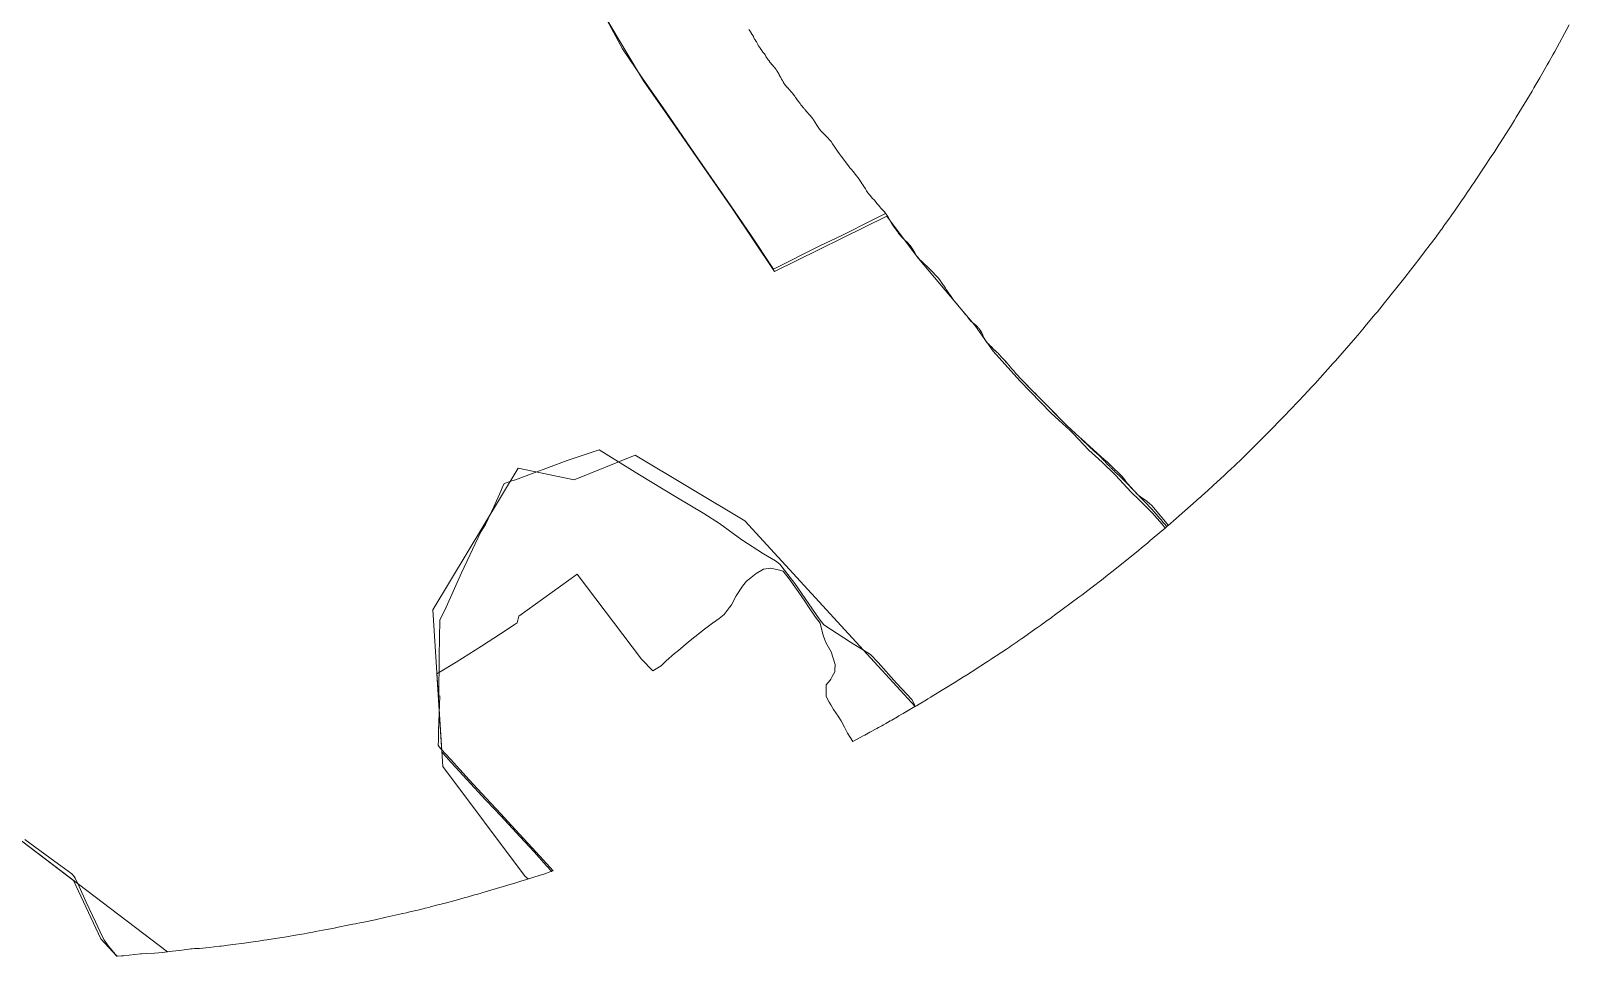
# Model space of a CAD drawing. Header units: metres. Extents: x 3 to 1027712, y 40 to 4430649.
# Drawn here: x 1022692 to 1027122, y 4419991 to 4422655 of the extents above; entities that cross this region are included whole.
import ezdxf

# ---------------------------------------------------------------- set-up
doc = ezdxf.new("R2010")
doc.units = ezdxf.units.M
doc.header["$MEASUREMENT"] = 0
for name, color, linetype, lineweight, true_color in [('Humedales_Ramsar_5_km', 7, 'Continuous', 9, 0xd0fac0), ('RN_LIC_5_km', 7, 'Continuous', 9, 0xe5f2bf), ('RN_ZEPA_5_km', 7, 'Continuous', 9, 0xc2d3f2)]:
    doc.layers.add(name, color=color, linetype=linetype, lineweight=lineweight, true_color=true_color)

msp = doc.modelspace()

# ---------------------------------------------------------------- linework, layer by layer
at = {"layer": 'Humedales_Ramsar_5_km'}
msp.add_lwpolyline([(1024350.3, 4422687.5), (1024456.6, 4422510.9), (1024525.8, 4422411.9), (1024712.4, 4422142.3), (1024833.9, 4421962.1), (1025156.9, 4422121.2), (1025167.4, 4422107.1), (1025170.7, 4422101.3), (1025178, 4422090.3), (1025181.5, 4422085.3), (1025181.9, 4422084.9), (1025186.1, 4422079), (1025187.3, 4422077.1), (1025189.8, 4422073.4), (1025191.5, 4422071), (1025194.9, 4422066.8), (1025198.3, 4422062.8), (1025201.6, 4422059.2), (1025203.5, 4422057.3), (1025205.7, 4422055.4), (1025207.2, 4422054), (1025247.8, 4421999.7), (1025371, 4421854), (1025377.1, 4421846.6), (1025382, 4421840.8), (1025385.7, 4421836.1), (1025386.9, 4421834.4), (1025389.9, 4421830.3), (1025391.4, 4421828.5), (1025399, 4421819.7), (1025400.1, 4421818.7), (1025403, 4421816.2), (1025412.7, 4421804.6), (1025439.5, 4421766.1), (1025441, 4421763.6), (1025442.9, 4421760.7), (1025444.2, 4421759.2), (1025444.9, 4421758.4), (1025462.8, 4421732.6), (1025540, 4421647.2), (1025630.6, 4421554.6), (1025652.4, 4421534.2), (1025683.4, 4421505.1), (1025693.6, 4421495.5), (1025738.4, 4421448.1), (1025777, 4421413), (1025815.1, 4421375.4), (1025860.4, 4421327.1), (1025883.1, 4421304.4), (1025920.5, 4421267.4), (1025949.6, 4421234.8), (1025958.4, 4421223.5), (1025957.3, 4421222.6), (1025949, 4421215.5), (1025915.6, 4421187.3), (1025907.2, 4421180.2), (1025890.3, 4421166.3), (1025881.8, 4421159.4), (1025813.7, 4421104.4), (1025805.2, 4421097.6), (1025788, 4421084), (1025779.4, 4421077.3), (1025744.7, 4421050.6), (1025736, 4421043.9), (1025718.6, 4421030.7), (1025709.8, 4421024.2), (1025639.4, 4420972.3), (1025635, 4420969), (1025626.2, 4420962.6), (1025621.7, 4420959.4), (1025604, 4420946.6), (1025599.6, 4420943.4), (1025590.7, 4420937.1), (1025586.2, 4420933.9), (1025550.5, 4420908.8), (1025546, 4420905.6), (1025537.1, 4420899.4), (1025532.6, 4420896.3), (1025514.7, 4420884), (1025510.2, 4420880.9), (1025501.3, 4420874.8), (1025496.8, 4420871.8), (1025492.4, 4420868.8), (1025483.6, 4420863), (1025479.2, 4420860.1), (1025461.6, 4420848.5), (1025457.2, 4420845.6), (1025448.4, 4420839.9), (1025443.9, 4420837), (1025408.6, 4420814.4), (1025404.2, 4420811.5), (1025395.4, 4420805.9), (1025390.9, 4420803.1), (1025373.2, 4420792), (1025368.7, 4420789.2), (1025359.8, 4420783.6), (1025355.3, 4420780.9), (1025287.5, 4420739.3), (1025283.3, 4420736.7), (1025275.1, 4420731.7), (1025270.9, 4420729.2), (1025254.4, 4420719.3), (1025250.2, 4420716.8), (1025241.9, 4420711.9), (1025238.9, 4420710.1), (1025236.6, 4420715.7), (1025229, 4420730.2), (1025184.4, 4420777.1), (1025131.5, 4420836.6), (1025110.2, 4420859.6), (1025052.3, 4420895.2), (1024975.6, 4420944.6), (1024962, 4420962), (1024892.3, 4421064), (1024849.1, 4421119.8), (1024836.1, 4421129.2), (1024801.9, 4421149.3), (1024739.2, 4421189.8), (1024675, 4421236.3), (1024629.9, 4421265.5), (1024548.9, 4421313.8), (1024445.1, 4421377.2), (1024328.8, 4421448.6), (1024236.4, 4421418.1), (1024087.9, 4421362.3), (1024076.7, 4421359.2), (1024054.7, 4421351.7), (1024049.6, 4421339.7), (1024045, 4421329.6), (1024024.9, 4421285), (1024001.3, 4421233.7), (1023987.7, 4421213), (1023932.5, 4421094.5), (1023887.6, 4420995.5), (1023869.8, 4420958.3), (1023868.2, 4420854.4), (1023868.1, 4420850.8), (1023866.7, 4420741.7), (1023870.2, 4420739.2), (1023865.6, 4420640.4), (1023865.7, 4420611.9), (1023865, 4420598.2), (1023867.5, 4420593.9), (1023873.5, 4420586.8), (1023900, 4420558.2), (1023953.9, 4420498.6), (1024015.3, 4420432.9), (1024032.5, 4420414), (1024044, 4420402), (1024087.7, 4420354.6), (1024100.1, 4420341.3), (1024147, 4420290.8), (1024187.4, 4420246.6), (1024196.3, 4420236.6), (1024189.5, 4420234.3), (1024168.8, 4420227.4), (1024158.4, 4420224), (1024116.7, 4420210.8), (1024106.2, 4420207.5), (1024085.3, 4420201.1), (1024074.8, 4420197.9), (1023990.9, 4420173.2), (1023985.6, 4420171.7), (1023975.1, 4420168.7), (1023969.9, 4420167.2), (1023948.8, 4420161.2), (1023943.6, 4420159.7), (1023933, 4420156.8), (1023927.8, 4420155.4), (1023885.5, 4420143.9), (1023880.3, 4420142.5), (1023869.7, 4420139.7), (1023864.4, 4420138.3), (1023843.3, 4420132.8), (1023838, 4420131.5), (1023827.4, 4420128.8), (1023822.2, 4420127.5), (1023816.8, 4420126.2), (1023806.1, 4420123.6), (1023800.8, 4420122.3), (1023779.5, 4420117.3), (1023774.1, 4420116), (1023763.5, 4420113.6), (1023758.1, 4420112.4), (1023715.4, 4420102.8), (1023707.4, 4420101), (1023691.3, 4420097.5), (1023683.3, 4420095.8), (1023651.2, 4420089.2), (1023643.1, 4420087.5), (1023627, 4420084.3), (1023619, 4420082.7), (1023600.2, 4420079.2), (1023581.5, 4420075.3), (1023577.4, 4420074.5), (1023569.4, 4420072.8), (1023565.4, 4420072), (1023549.3, 4420068.8), (1023545.3, 4420068), (1023537.3, 4420066.5), (1023533.2, 4420065.7), (1023511.8, 4420061.6), (1023503.7, 4420060.1), (1023487.5, 4420057.1), (1023479.4, 4420055.7), (1023447.1, 4420050.1), (1023439, 4420048.7), (1023422.8, 4420046), (1023414.7, 4420044.7), (1023371.5, 4420037.9), (1023363.4, 4420036.7), (1023347.1, 4420034.3), (1023339, 4420033.1), (1023306.5, 4420028.6), (1023298.4, 4420027.5), (1023282.1, 4420025.3), (1023274, 4420024.3), (1023252.3, 4420021.6), (1023248.2, 4420021.1), (1023240, 4420020.1), (1023235.9, 4420019.7), (1023219.6, 4420017.8), (1023205.6, 4420016.3), (1023177.6, 4420013.4), (1023163.4, 4420013.4), (1023156.2, 4420012.1), (1023152.5, 4420011.9), (1023146.6, 4420010.9), (1023120, 4420007.6), (1023109.1, 4420006.2), (1023090.1, 4420004), (1023071.1, 4420001.9), (1023048.1, 4419999.8), (1023025.1, 4419998.6), (1023010.9, 4419997.6), (1023007.6, 4419997.7), (1022958.4, 4419992), (1022952.9, 4419991.6), (1022942, 4419990.9), (1022940.6, 4419990.9), (1022936.2, 4419995.8), (1022915.7, 4420019.4), (1022910.9, 4420026.2), (1022903.8, 4420035.9), (1022898.7, 4420046.2), (1022877.8, 4420089.9), (1022851.6, 4420146.8), (1022830.8, 4420191.7), (1022819.4, 4420215.4), (1022816.7, 4420220.4), (1022810, 4420228.1), (1022799.3, 4420236.1), (1022778.6, 4420250.8), (1022760.7, 4420263.6), (1022674.7, 4420326.6)], dxfattribs=at)
for points in [[(1025167.4, 4422107.1), (1025207.2, 4422054), (1025205.7, 4422055.4), (1025203.5, 4422057.3), (1025201.6, 4422059.2), (1025198.3, 4422062.8), (1025194.9, 4422066.8), (1025191.5, 4422071), (1025189.8, 4422073.4), (1025187.3, 4422077.1), (1025186.1, 4422079), (1025181.9, 4422084.9), (1025181.5, 4422085.3), (1025178, 4422090.3), (1025170.7, 4422101.3)], [(1025371, 4421854), (1025403, 4421816.2), (1025400.1, 4421818.7), (1025399, 4421819.7), (1025391.4, 4421828.5), (1025389.9, 4421830.3), (1025386.9, 4421834.4), (1025385.7, 4421836.1), (1025382, 4421840.8), (1025377.1, 4421846.6)], [(1025439.5, 4421766.1), (1025444.9, 4421758.4), (1025444.2, 4421759.2), (1025442.9, 4421760.7), (1025441, 4421763.6)]]:
    msp.add_lwpolyline(points, close=True, dxfattribs=at)
at = {"layer": 'RN_LIC_5_km'}
for points in [[(1024345.1, 4422697.2), (1024396.2, 4422603.3), (1024451.9, 4422519.6), (1024521.2, 4422420.6), (1024603.1, 4422302), (1024707.8, 4422151), (1024766.6, 4422065.6), (1024827.1, 4421974.8), (1024830.3, 4421969.1), (1024965.8, 4422037.5), (1025027.3, 4422066.3), (1025114.5, 4422109.8), (1025143.1, 4422124.1), (1025153.1, 4422129.3), (1025154.1, 4422128.1), (1025159.1, 4422122.1), (1025170.7, 4422101.3), (1025178, 4422090.3), (1025181.5, 4422085.3), (1025181.9, 4422084.9), (1025186.1, 4422079), (1025187.3, 4422077.1), (1025189.8, 4422073.4), (1025191.5, 4422071), (1025194.9, 4422066.8), (1025198.3, 4422062.8), (1025201.6, 4422059.2), (1025203.5, 4422057.3), (1025205.7, 4422055.4), (1025209.7, 4422051.6), (1025215.4, 4422046.5), (1025219.3, 4422042.9), (1025220.6, 4422041.4), (1025223.5, 4422037.9), (1025227, 4422033.4), (1025228.4, 4422031.4), (1025230, 4422028.8), (1025232, 4422025.3), (1025234.8, 4422020.6), (1025237.8, 4422015.8), (1025242.8, 4422007.6), (1025244.6, 4422005), (1025246, 4422003.2), (1025251.2, 4421997), (1025252.9, 4421995.3), (1025254.9, 4421993.5), (1025260.6, 4421988.2), (1025265.8, 4421983.5), (1025272, 4421977.7), (1025274, 4421975.6), (1025276.8, 4421972.9), (1025291.2, 4421958.8), (1025291.9, 4421957.9), (1025294.6, 4421954.5), (1025296, 4421953.1), (1025302.7, 4421946.1), (1025304.3, 4421944.2), (1025311.4, 4421935.6), (1025312.5, 4421933.9), (1025316.4, 4421927.9), (1025318.1, 4421924.9), (1025319.8, 4421922.5), (1025325.5, 4421914.2), (1025327.9, 4421910.9), (1025332.1, 4421905), (1025334.6, 4421901.2), (1025342.1, 4421890.3), (1025348.3, 4421881.4), (1025350.1, 4421879.2), (1025358.3, 4421869.1), (1025361.3, 4421865.7), (1025365.3, 4421860.9), (1025377.1, 4421846.6), (1025382, 4421840.8), (1025385.7, 4421836.1), (1025386.9, 4421834.4), (1025389.9, 4421830.3), (1025391.4, 4421828.5), (1025399, 4421819.7), (1025400.1, 4421818.7), (1025412.9, 4421807.4), (1025418.7, 4421802.1), (1025420.3, 4421800.4), (1025422.6, 4421797.7), (1025424.2, 4421795.6), (1025425.8, 4421793.3), (1025428.7, 4421788.8), (1025430.7, 4421785.2), (1025431.5, 4421783.5), (1025433.7, 4421778.7), (1025434.5, 4421776.3), (1025436.2, 4421772.3), (1025437.2, 4421770.2), (1025438.8, 4421767.4), (1025441, 4421763.6), (1025442.9, 4421760.7), (1025444.2, 4421759.2), (1025446.1, 4421757), (1025450.3, 4421752.6), (1025452.5, 4421750.5), (1025454.8, 4421748.5), (1025458.5, 4421745.1), (1025459.5, 4421744), (1025464.1, 4421739.1), (1025465.3, 4421738), (1025470.7, 4421733.1), (1025472.1, 4421731.6), (1025474.5, 4421729.2), (1025477.3, 4421726.7), (1025479.8, 4421724.2), (1025481.2, 4421722.5), (1025486.5, 4421716.7), (1025491.8, 4421710.6), (1025497.2, 4421704.6), (1025503, 4421697.9), (1025512.6, 4421686.6), (1025516.1, 4421682.6), (1025519.6, 4421679), (1025522.3, 4421676), (1025525.4, 4421672.3), (1025528.7, 4421668.5), (1025530.5, 4421666.7), (1025532.8, 4421664.2), (1025535.1, 4421661.5), (1025538.4, 4421657.8), (1025540, 4421656.1), (1025541.6, 4421654.3), (1025542.4, 4421653.2), (1025577.8, 4421617.3), (1025591.2, 4421604.6), (1025675, 4421519), (1025690.1, 4421505.1), (1025712.5, 4421484.4), (1025715.2, 4421482.1), (1025715.8, 4421481.5), (1025741, 4421456.6), (1025742.2, 4421455.5), (1025743.3, 4421454.4), (1025744.5, 4421453.3), (1025745.7, 4421452.2), (1025746.9, 4421451.2), (1025748.1, 4421450.1), (1025749.3, 4421449), (1025751.1, 4421447.4), (1025753, 4421445.9), (1025756.1, 4421443.3), (1025759.7, 4421440.1), (1025761, 4421439.1), (1025762.8, 4421437.5), (1025764, 4421436.4), (1025765.2, 4421435.3), (1025766.4, 4421434.3), (1025767.5, 4421433.2), (1025768.5, 4421432.2), (1025770, 4421430.7), (1025771.6, 4421429.2), (1025773.1, 4421427.6), (1025774.7, 4421426.1), (1025776.2, 4421424.5), (1025778.4, 4421422.1), (1025779.9, 4421420.6), (1025782.2, 4421418.2), (1025784.4, 4421415.8), (1025788.8, 4421411), (1025792.6, 4421407), (1025794.8, 4421404.6), (1025797.1, 4421402.3), (1025798.6, 4421400.7), (1025800.1, 4421399.1), (1025801.6, 4421397.6), (1025803.2, 4421396), (1025804, 4421395.2), (1025805.5, 4421393.7), (1025807.8, 4421391.5), (1025810.1, 4421389.3), (1025812.4, 4421387.1), (1025814.8, 4421384.9), (1025817.9, 4421382), (1025828, 4421372.5), (1025829.5, 4421371), (1025831.8, 4421368.8), (1025833.3, 4421367.3), (1025835.6, 4421365.1), (1025837.1, 4421363.6), (1025838.6, 4421362.1), (1025840.1, 4421360.6), (1025842, 4421358.6), (1025845.8, 4421354.7), (1025849.7, 4421350.7), (1025854.4, 4421345.8), (1025860.1, 4421339.8), (1025875.4, 4421324), (1025878.2, 4421321), (1025882.1, 4421317.1), (1025884.6, 4421314.5), (1025895.3, 4421303.6), (1025902.1, 4421296.8), (1025902.5, 4421296.3), (1025904.9, 4421293.9), (1025906.6, 4421292.1), (1025908.3, 4421290.3), (1025910.6, 4421287.9), (1025912.3, 4421286.1), (1025914.6, 4421283.7), (1025916.3, 4421281.9), (1025918, 4421280), (1025920.2, 4421277.6), (1025921.9, 4421275.7), (1025924.1, 4421273.2), (1025925.8, 4421271.4), (1025928, 4421268.9), (1025928.6, 4421268.1), (1025931, 4421265.4), (1025932.7, 4421263.4), (1025943.1, 4421251.2), (1025946.6, 4421247.1), (1025949.5, 4421243.7), (1025951.8, 4421241), (1025954.7, 4421237.6), (1025955.6, 4421236.6), (1025963.3, 4421227.7), (1025957.3, 4421222.6), (1025949, 4421215.5), (1025915.6, 4421187.3), (1025907.2, 4421180.2), (1025890.3, 4421166.3), (1025881.8, 4421159.4), (1025813.7, 4421104.4), (1025805.2, 4421097.6), (1025788, 4421084), (1025779.4, 4421077.3), (1025744.7, 4421050.6), (1025736, 4421043.9), (1025718.6, 4421030.7), (1025709.8, 4421024.2), (1025639.4, 4420972.3), (1025635, 4420969), (1025626.2, 4420962.6), (1025621.7, 4420959.4), (1025604, 4420946.6), (1025599.6, 4420943.4), (1025590.7, 4420937.1), (1025586.2, 4420933.9), (1025550.5, 4420908.8), (1025546, 4420905.6), (1025537.1, 4420899.4), (1025532.6, 4420896.3), (1025514.7, 4420884), (1025510.2, 4420880.9), (1025501.3, 4420874.8), (1025496.8, 4420871.8), (1025492.4, 4420868.8), (1025483.6, 4420863), (1025479.2, 4420860.1), (1025461.6, 4420848.5), (1025457.2, 4420845.6), (1025448.4, 4420839.9), (1025443.9, 4420837), (1025408.6, 4420814.4), (1025404.2, 4420811.5), (1025395.4, 4420805.9), (1025390.9, 4420803.1), (1025373.2, 4420792), (1025368.7, 4420789.2), (1025359.8, 4420783.6), (1025355.3, 4420780.9), (1025287.5, 4420739.3), (1025283.3, 4420736.7), (1025275.1, 4420731.7), (1025270.9, 4420729.2), (1025254.4, 4420719.3), (1025250.2, 4420716.8), (1025241.9, 4420711.9), (1025238.4, 4420709.8), (1024748, 4421244.7), (1024432.1, 4421433.5), (1024256.5, 4421362.1), (1024095.3, 4421396.2), (1023849.2, 4420987.8), (1023878, 4420536.6), (1024115.7, 4420220.2), (1024124.4, 4420213.2), (1024116.7, 4420210.8), (1024106.2, 4420207.5), (1024085.3, 4420201.1), (1024074.8, 4420197.9), (1023990.9, 4420173.2), (1023985.6, 4420171.7), (1023975.1, 4420168.7), (1023969.9, 4420167.2), (1023948.8, 4420161.2), (1023943.6, 4420159.7), (1023933, 4420156.8), (1023927.8, 4420155.4), (1023885.5, 4420143.9), (1023880.3, 4420142.5), (1023869.7, 4420139.7), (1023864.4, 4420138.3), (1023843.3, 4420132.8), (1023838, 4420131.5), (1023827.4, 4420128.8), (1023822.2, 4420127.5), (1023816.8, 4420126.2), (1023806.1, 4420123.6), (1023800.8, 4420122.3), (1023779.5, 4420117.3), (1023774.1, 4420116), (1023763.5, 4420113.6), (1023758.1, 4420112.4), (1023715.4, 4420102.8), (1023707.4, 4420101), (1023691.3, 4420097.5), (1023683.3, 4420095.8), (1023651.2, 4420089.2), (1023643.1, 4420087.5), (1023627, 4420084.3), (1023619, 4420082.7), (1023600.2, 4420079.2), (1023581.5, 4420075.3), (1023577.4, 4420074.5), (1023569.4, 4420072.8), (1023565.4, 4420072), (1023549.3, 4420068.8), (1023545.3, 4420068), (1023537.3, 4420066.5), (1023533.2, 4420065.7), (1023511.8, 4420061.6), (1023503.7, 4420060.1), (1023487.5, 4420057.1), (1023479.4, 4420055.7), (1023447.1, 4420050.1), (1023439, 4420048.7), (1023422.8, 4420046), (1023414.7, 4420044.7), (1023371.5, 4420037.9), (1023363.4, 4420036.7), (1023347.1, 4420034.3), (1023339, 4420033.1), (1023306.5, 4420028.6), (1023298.4, 4420027.5), (1023282.1, 4420025.3), (1023274, 4420024.3), (1023252.3, 4420021.6), (1023248.2, 4420021.1), (1023240, 4420020.1), (1023235.9, 4420019.7), (1023219.6, 4420017.8), (1023205.6, 4420016.3), (1023177.6, 4420013.4), (1023163.4, 4420013.4), (1023156.2, 4420012.1), (1023152.5, 4420011.9), (1023146.6, 4420010.9), (1023120, 4420007.6), (1023109.1, 4420006.2), (1023090.1, 4420004), (1023085.3, 4420003.4), (1022456.1, 4420481.1)], [(1027121.9, 4422672.7), (1027080.1, 4422595.8), (1027074.8, 4422586.2), (1027064.1, 4422567.1), (1027058.7, 4422557.6), (1027036.9, 4422519.7), (1027031.4, 4422510.2), (1027020.4, 4422491.3), (1027014.8, 4422481.9), (1026969.6, 4422407), (1026963.9, 4422397.7), (1026952.4, 4422379), (1026946.6, 4422369.8), (1026923.2, 4422332.8), (1026917.3, 4422323.6), (1026905.4, 4422305.2), (1026899.4, 4422296.1), (1026851, 4422223.2), (1026847.9, 4422218.6), (1026841.8, 4422209.6), (1026838.8, 4422205), (1026826.5, 4422187), (1026823.4, 4422182.5), (1026817.2, 4422173.5), (1026814.1, 4422169), (1026789.2, 4422133.2), (1026786.1, 4422128.7), (1026779.8, 4422119.8), (1026776.7, 4422115.4), (1026764.1, 4422097.7), (1026761, 4422093.3), (1026754.7, 4422084.6), (1026751.6, 4422080.3), (1026748.2, 4422075.7), (1026741.6, 4422066.8), (1026738.3, 4422062.3), (1026725.1, 4422044.7), (1026721.8, 4422040.2), (1026715.2, 4422031.4), (1026711.9, 4422027.1), (1026685.3, 4421992.2), (1026681.9, 4421987.8), (1026675.2, 4421979.2), (1026671.9, 4421974.8), (1026658.4, 4421957.5), (1026655, 4421953.2), (1026648.2, 4421944.6), (1026644.8, 4421940.3), (1026590.2, 4421871.9), (1026583.4, 4421863.4), (1026569.5, 4421846.4), (1026562.6, 4421838), (1026534.5, 4421804.4), (1026527.5, 4421796), (1026513.3, 4421779.4), (1026506.1, 4421771.1), (1026448.6, 4421705.1), (1026441.4, 4421696.9), (1026426.8, 4421680.6), (1026419.5, 4421672.5), (1026390, 4421640.1), (1026382.6, 4421632.1), (1026367.7, 4421616.1), (1026360.2, 4421608.1), (1026299.9, 4421544.7), (1026296.1, 4421540.8), (1026288.5, 4421532.9), (1026284.7, 4421529), (1026269.5, 4421513.3), (1026265.7, 4421509.4), (1026258.1, 4421501.6), (1026254.2, 4421497.7), (1026223.4, 4421466.8), (1026219.6, 4421462.9), (1026211.9, 4421455.3), (1026208, 4421451.4), (1026192.5, 4421436.2), (1026188.6, 4421432.4), (1026180.9, 4421424.9), (1026177.1, 4421421.2), (1026173, 4421417.3), (1026165, 4421409.6), (1026161, 4421405.8), (1026145, 4421390.7), (1026140.9, 4421387), (1026132.9, 4421379.5), (1026128.9, 4421375.7), (1026096.6, 4421346), (1026092.6, 4421342.3), (1026084.5, 4421334.9), (1026080.4, 4421331.2), (1026064.1, 4421316.5), (1026060, 4421312.9), (1026051.9, 4421305.6), (1026047.8, 4421302), (1025982.1, 4421244.1), (1025973.9, 4421236.9), (1025963.3, 4421227.7), (1025955.6, 4421236.6), (1025954.7, 4421237.6), (1025951.8, 4421241), (1025949.5, 4421243.7), (1025946.6, 4421247.1), (1025943.1, 4421251.2), (1025932.7, 4421263.4), (1025931, 4421265.4), (1025928.6, 4421268.1), (1025928, 4421268.9), (1025925.8, 4421271.4), (1025924.1, 4421273.2), (1025921.9, 4421275.7), (1025920.2, 4421277.6), (1025918, 4421280), (1025916.3, 4421281.9), (1025914.6, 4421283.7), (1025912.3, 4421286.1), (1025910.6, 4421287.9), (1025908.3, 4421290.3), (1025906.6, 4421292.1), (1025904.9, 4421293.9), (1025902.5, 4421296.3), (1025902.1, 4421296.8), (1025895.3, 4421303.6), (1025884.6, 4421314.5), (1025882.1, 4421317.1), (1025878.2, 4421321), (1025875.4, 4421324), (1025860.1, 4421339.8), (1025854.4, 4421345.8), (1025849.7, 4421350.7), (1025845.8, 4421354.7), (1025842, 4421358.6), (1025840.1, 4421360.6), (1025838.6, 4421362.1), (1025837.1, 4421363.6), (1025835.6, 4421365.1), (1025833.3, 4421367.3), (1025831.8, 4421368.8), (1025829.5, 4421371), (1025828, 4421372.5), (1025817.9, 4421382), (1025814.8, 4421384.9), (1025812.4, 4421387.1), (1025810.1, 4421389.3), (1025807.8, 4421391.5), (1025805.5, 4421393.7), (1025804, 4421395.2), (1025803.2, 4421396), (1025801.6, 4421397.6), (1025800.1, 4421399.1), (1025798.6, 4421400.7), (1025797.1, 4421402.3), (1025794.8, 4421404.6), (1025792.6, 4421407), (1025788.8, 4421411), (1025784.4, 4421415.8), (1025782.2, 4421418.2), (1025779.9, 4421420.6), (1025778.4, 4421422.1), (1025776.2, 4421424.5), (1025774.7, 4421426.1), (1025773.1, 4421427.6), (1025771.6, 4421429.2), (1025770, 4421430.7), (1025768.5, 4421432.2), (1025767.5, 4421433.2), (1025766.4, 4421434.3), (1025765.2, 4421435.3), (1025764, 4421436.4), (1025762.8, 4421437.5), (1025761, 4421439.1), (1025759.7, 4421440.1), (1025756.1, 4421443.3), (1025753, 4421445.9), (1025751.1, 4421447.4), (1025749.3, 4421449), (1025748.1, 4421450.1), (1025746.9, 4421451.2), (1025745.7, 4421452.2), (1025744.5, 4421453.3), (1025743.3, 4421454.4), (1025742.2, 4421455.5), (1025741, 4421456.6), (1025715.8, 4421481.5), (1025715.2, 4421482.1), (1025712.5, 4421484.4), (1025675, 4421519), (1025591.2, 4421604.6), (1025577.8, 4421617.3), (1025542.4, 4421653.2), (1025541.6, 4421654.3), (1025540, 4421656.1), (1025538.4, 4421657.8), (1025535.1, 4421661.5), (1025532.8, 4421664.2), (1025530.5, 4421666.7), (1025528.7, 4421668.5), (1025525.4, 4421672.3), (1025522.3, 4421676), (1025519.6, 4421679), (1025516.1, 4421682.6), (1025512.6, 4421686.6), (1025503, 4421697.9), (1025497.2, 4421704.6), (1025491.8, 4421710.6), (1025486.5, 4421716.7), (1025481.2, 4421722.5), (1025479.8, 4421724.2), (1025477.3, 4421726.7), (1025474.5, 4421729.2), (1025472.1, 4421731.6), (1025470.7, 4421733.1), (1025465.3, 4421738), (1025464.1, 4421739.1), (1025459.5, 4421744), (1025458.5, 4421745.1), (1025454.8, 4421748.5), (1025452.5, 4421750.5), (1025450.3, 4421752.6), (1025446.1, 4421757), (1025444.2, 4421759.2), (1025442.9, 4421760.7), (1025441, 4421763.6), (1025438.8, 4421767.4), (1025437.2, 4421770.2), (1025436.2, 4421772.3), (1025434.5, 4421776.3), (1025433.7, 4421778.7), (1025431.5, 4421783.5), (1025430.7, 4421785.2), (1025428.7, 4421788.8), (1025425.8, 4421793.3), (1025424.2, 4421795.6), (1025422.6, 4421797.7), (1025420.3, 4421800.4), (1025418.7, 4421802.1), (1025412.9, 4421807.4), (1025400.1, 4421818.7), (1025399, 4421819.7), (1025391.4, 4421828.5), (1025389.9, 4421830.3), (1025386.9, 4421834.4), (1025385.7, 4421836.1), (1025382, 4421840.8), (1025377.1, 4421846.6), (1025365.3, 4421860.9), (1025361.3, 4421865.7), (1025358.3, 4421869.1), (1025350.1, 4421879.2), (1025348.3, 4421881.4), (1025342.1, 4421890.3), (1025334.6, 4421901.2), (1025332.1, 4421905), (1025327.9, 4421910.9), (1025325.5, 4421914.2), (1025319.8, 4421922.5), (1025318.1, 4421924.9), (1025316.4, 4421927.9), (1025312.5, 4421933.9), (1025311.4, 4421935.6), (1025304.3, 4421944.2), (1025302.7, 4421946.1), (1025296, 4421953.1), (1025294.6, 4421954.5), (1025291.9, 4421957.9), (1025291.2, 4421958.8), (1025276.8, 4421972.9), (1025274, 4421975.6), (1025272, 4421977.7), (1025265.8, 4421983.5), (1025260.6, 4421988.2), (1025254.9, 4421993.5), (1025252.9, 4421995.3), (1025251.2, 4421997), (1025246, 4422003.2), (1025244.6, 4422005), (1025242.8, 4422007.6), (1025237.8, 4422015.8), (1025234.8, 4422020.6), (1025232, 4422025.3), (1025230, 4422028.8), (1025228.4, 4422031.4), (1025227, 4422033.4), (1025223.5, 4422037.9), (1025220.6, 4422041.4), (1025219.3, 4422042.9), (1025215.4, 4422046.5), (1025209.7, 4422051.6), (1025205.7, 4422055.4), (1025203.5, 4422057.3), (1025201.6, 4422059.2), (1025198.3, 4422062.8), (1025194.9, 4422066.8), (1025191.5, 4422071), (1025189.8, 4422073.4), (1025187.3, 4422077.1), (1025186.1, 4422079), (1025181.9, 4422084.9), (1025181.5, 4422085.3), (1025178, 4422090.3), (1025170.7, 4422101.3), (1025159.1, 4422122.1), (1025154.1, 4422128.1), (1025149.8, 4422133.6), (1025145.9, 4422138.2), (1025140, 4422144.7), (1025137, 4422148), (1025132.9, 4422152.9), (1025128.5, 4422158.2), (1025124, 4422163.9), (1025120.1, 4422168.4), (1025115.7, 4422172.5), (1025108.8, 4422180.7), (1025102.4, 4422188.8), (1025098.3, 4422194.8), (1025095.1, 4422200), (1025093.3, 4422203.3), (1025090.9, 4422207.4), (1025088.2, 4422211.4), (1025085.3, 4422215.7), (1025082.2, 4422220.1), (1025078.1, 4422225.7), (1025073.9, 4422231.7), (1025069.4, 4422238), (1025060, 4422250.1), (1025055.1, 4422256), (1025050.6, 4422261.2), (1025046.3, 4422266.1), (1025036.9, 4422278.5), (1025031.7, 4422285.4), (1025025.1, 4422294.6), (1025019.8, 4422302.1), (1025015.1, 4422308.6), (1025010.6, 4422314.9), (1025005.2, 4422323.3), (1025000.8, 4422329.7), (1024996.3, 4422336.1), (1024992.1, 4422341.5), (1024987.4, 4422346.9), (1024971.2, 4422362.4), (1024970, 4422364), (1024967.3, 4422367), (1024963, 4422372.2), (1024959.2, 4422377.4), (1024955.4, 4422384), (1024945.3, 4422399.4), (1024944.5, 4422400.5), (1024944.1, 4422401.1), (1024943.7, 4422401.7), (1024943.3, 4422402.3), (1024942.6, 4422403.2), (1024942.2, 4422403.8), (1024941.5, 4422404.7), (1024940.8, 4422405.6), (1024940.1, 4422406.4), (1024939.4, 4422407.3), (1024937, 4422410.1), (1024935.8, 4422411.6), (1024934.8, 4422412.7), (1024934.8, 4422412.7), (1024933.3, 4422414.5), (1024931.8, 4422416.2), (1024928.4, 4422420.2), (1024925, 4422424.1), (1024923.1, 4422426.3), (1024921.2, 4422428.5), (1024919.7, 4422430.3), (1024918.2, 4422432), (1024916.8, 4422433.7), (1024915.2, 4422435.7), (1024913.2, 4422438.1), (1024911.6, 4422440.1), (1024909.7, 4422442.5), (1024907.3, 4422445.5), (1024905.4, 4422448), (1024902.6, 4422451.4), (1024900.7, 4422453.9), (1024900.4, 4422454.4), (1024899.7, 4422455.3), (1024899, 4422456.2), (1024898, 4422457.6), (1024897.3, 4422458.6), (1024894.1, 4422463.3), (1024892.8, 4422465.3), (1024891.8, 4422466.7), (1024890.9, 4422468.1), (1024890.2, 4422469), (1024889.5, 4422470), (1024888.8, 4422470.9), (1024888.1, 4422471.8), (1024887.4, 4422472.7), (1024886.7, 4422473.6), (1024886, 4422474.5), (1024881.8, 4422479.3), (1024871.8, 4422490.9), (1024871.5, 4422491.2), (1024871.2, 4422491.5), (1024862.5, 4422502), (1024861.6, 4422503.2), (1024861.1, 4422503.9), (1024860.5, 4422504.9), (1024859.8, 4422505.9), (1024859.1, 4422507.2), (1024858.2, 4422508.7), (1024856.5, 4422511.8), (1024856.2, 4422512.3), (1024853.9, 4422516.4), (1024851.4, 4422521), (1024850.6, 4422522.2), (1024849.5, 4422524.1), (1024848.3, 4422526.1), (1024847.6, 4422527.3), (1024846.7, 4422528.9), (1024845.5, 4422531.3), (1024844.1, 4422533.9), (1024843.1, 4422535.6), (1024841.6, 4422538.3), (1024840.4, 4422540.2), (1024839.5, 4422541.8), (1024838.4, 4422543.4), (1024837.6, 4422544.7), (1024837.4, 4422544.9), (1024836.3, 4422546.4), (1024835.5, 4422547.5), (1024834.5, 4422548.8), (1024833.5, 4422550), (1024832.3, 4422551.4), (1024831.8, 4422552), (1024829.3, 4422554.8), (1024825.1, 4422559.5), (1024822.8, 4422562.2), (1024821.1, 4422564.1), (1024820.9, 4422564.3), (1024820.1, 4422565.4), (1024819.5, 4422566.2), (1024818.7, 4422567.4), (1024817.8, 4422568.7), (1024815.6, 4422571.8), (1024815.5, 4422572), (1024814.7, 4422573.1), (1024813.9, 4422574), (1024812.4, 4422575.8), (1024811, 4422577.5), (1024810.5, 4422578.2), (1024810.1, 4422578.7), (1024809.8, 4422579.3), (1024809.5, 4422579.9), (1024809.1, 4422580.8), (1024808.7, 4422581.6), (1024807.3, 4422585), (1024807, 4422585.4), (1024806.7, 4422586), (1024806.5, 4422586.3), (1024806, 4422587), (1024805.4, 4422587.7), (1024804.6, 4422588.6), (1024803.8, 4422589.5), (1024802.6, 4422590.7), (1024800.4, 4422593.1), (1024799.8, 4422593.8), (1024799.1, 4422594.7), (1024798.6, 4422595.4), (1024797.8, 4422596.5), (1024796.5, 4422598.6), (1024792.5, 4422604.8), (1024791.9, 4422605.6), (1024791, 4422606.8), (1024789.5, 4422608.8), (1024788.2, 4422610.6), (1024787.5, 4422611.7), (1024786.9, 4422612.5), (1024786.7, 4422613), (1024785.8, 4422614.4), (1024785, 4422616), (1024784.1, 4422617.7), (1024781.2, 4422623.2), (1024780.5, 4422624.5), (1024777.9, 4422629.2), (1024777.1, 4422630.5), (1024773.4, 4422637.3), (1024773, 4422638), (1024772.7, 4422638.7), (1024772.2, 4422639.8), (1024771.7, 4422641), (1024771.5, 4422641.5), (1024771.2, 4422642), (1024771.2, 4422642), (1024770.4, 4422643.2), (1024769.6, 4422644.5), (1024768.4, 4422646), (1024765.7, 4422650), (1024765, 4422651.1), (1024759.8, 4422659.1)]]:
    msp.add_lwpolyline(points, dxfattribs=at)
at = {"layer": 'RN_ZEPA_5_km'}
for points in [[(1024345.1, 4422697.2), (1024396.2, 4422603.3), (1024451.9, 4422519.6), (1024521.2, 4422420.6), (1024603.1, 4422302), (1024707.8, 4422151), (1024766.6, 4422065.6), (1024827.1, 4421974.8), (1024830.3, 4421969.1), (1024965.8, 4422037.5), (1025027.3, 4422066.3), (1025114.5, 4422109.8), (1025143.1, 4422124.1), (1025153.1, 4422129.3), (1025154.1, 4422128.1), (1025159.1, 4422122.1), (1025170.7, 4422101.3), (1025178, 4422090.3), (1025181.5, 4422085.3), (1025181.9, 4422084.9), (1025186.1, 4422079), (1025187.3, 4422077.1), (1025189.8, 4422073.4), (1025191.5, 4422071), (1025194.9, 4422066.8), (1025198.3, 4422062.8), (1025201.6, 4422059.2), (1025203.5, 4422057.3), (1025205.7, 4422055.4), (1025209.7, 4422051.6), (1025215.4, 4422046.5), (1025219.3, 4422042.9), (1025220.6, 4422041.4), (1025223.5, 4422037.9), (1025227, 4422033.4), (1025228.4, 4422031.4), (1025230, 4422028.8), (1025232, 4422025.3), (1025234.8, 4422020.6), (1025237.8, 4422015.8), (1025242.8, 4422007.6), (1025244.6, 4422005), (1025246, 4422003.2), (1025251.2, 4421997), (1025252.9, 4421995.3), (1025254.9, 4421993.5), (1025260.6, 4421988.2), (1025265.8, 4421983.5), (1025272, 4421977.7), (1025274, 4421975.6), (1025276.8, 4421972.9), (1025291.2, 4421958.8), (1025291.9, 4421957.9), (1025294.6, 4421954.5), (1025296, 4421953.1), (1025302.7, 4421946.1), (1025304.3, 4421944.2), (1025311.4, 4421935.6), (1025312.5, 4421933.9), (1025316.4, 4421927.9), (1025318.1, 4421924.9), (1025319.8, 4421922.5), (1025325.5, 4421914.2), (1025327.9, 4421910.9), (1025332.1, 4421905), (1025334.6, 4421901.2), (1025342.1, 4421890.3), (1025348.3, 4421881.4), (1025350.1, 4421879.2), (1025358.3, 4421869.1), (1025361.3, 4421865.7), (1025365.3, 4421860.9), (1025377.1, 4421846.6), (1025382, 4421840.8), (1025385.7, 4421836.1), (1025386.9, 4421834.4), (1025389.9, 4421830.3), (1025391.4, 4421828.5), (1025399, 4421819.7), (1025400.1, 4421818.7), (1025412.9, 4421807.4), (1025418.7, 4421802.1), (1025420.3, 4421800.4), (1025422.6, 4421797.7), (1025424.2, 4421795.6), (1025425.8, 4421793.3), (1025428.7, 4421788.8), (1025430.7, 4421785.2), (1025431.5, 4421783.5), (1025433.7, 4421778.7), (1025434.5, 4421776.3), (1025436.2, 4421772.3), (1025437.2, 4421770.2), (1025438.8, 4421767.4), (1025441, 4421763.6), (1025442.9, 4421760.7), (1025444.2, 4421759.2), (1025446.1, 4421757), (1025450.3, 4421752.6), (1025452.5, 4421750.5), (1025454.8, 4421748.5), (1025458.5, 4421745.1), (1025459.5, 4421744), (1025464.1, 4421739.1), (1025465.3, 4421738), (1025470.7, 4421733.1), (1025472.1, 4421731.6), (1025474.5, 4421729.2), (1025477.3, 4421726.7), (1025479.8, 4421724.2), (1025481.2, 4421722.5), (1025486.5, 4421716.7), (1025491.8, 4421710.6), (1025497.2, 4421704.6), (1025503, 4421697.9), (1025512.6, 4421686.6), (1025516.1, 4421682.6), (1025519.6, 4421679), (1025522.3, 4421676), (1025525.4, 4421672.3), (1025528.7, 4421668.5), (1025530.5, 4421666.7), (1025532.8, 4421664.2), (1025535.1, 4421661.5), (1025538.4, 4421657.8), (1025540, 4421656.1), (1025541.6, 4421654.3), (1025542.4, 4421653.2), (1025577.8, 4421617.3), (1025591.2, 4421604.6), (1025675, 4421519), (1025712.5, 4421484.4), (1025715.2, 4421482.1), (1025715.8, 4421481.5), (1025741, 4421456.6), (1025742.2, 4421455.5), (1025743.3, 4421454.4), (1025744.5, 4421453.3), (1025745.7, 4421452.2), (1025746.9, 4421451.2), (1025748.1, 4421450.1), (1025749.3, 4421449), (1025751.1, 4421447.4), (1025753, 4421445.9), (1025756.1, 4421443.3), (1025759.7, 4421440.1), (1025761, 4421439.1), (1025762.8, 4421437.5), (1025764, 4421436.4), (1025765.2, 4421435.3), (1025766.4, 4421434.3), (1025767.5, 4421433.2), (1025768.5, 4421432.2), (1025770, 4421430.7), (1025771.6, 4421429.2), (1025773.1, 4421427.6), (1025774.7, 4421426.1), (1025776.2, 4421424.5), (1025778.4, 4421422.1), (1025779.9, 4421420.6), (1025782.2, 4421418.2), (1025784.4, 4421415.8), (1025788.8, 4421411), (1025792.6, 4421407), (1025794.8, 4421404.6), (1025797.1, 4421402.3), (1025798.6, 4421400.7), (1025800.1, 4421399.1), (1025801.6, 4421397.6), (1025803.2, 4421396), (1025804, 4421395.2), (1025805.5, 4421393.7), (1025807.8, 4421391.5), (1025810.1, 4421389.3), (1025812.4, 4421387.1), (1025814.8, 4421384.9), (1025817.9, 4421382), (1025828, 4421372.5), (1025829.5, 4421371), (1025831.8, 4421368.8), (1025833.3, 4421367.3), (1025835.6, 4421365.1), (1025837.1, 4421363.6), (1025838.6, 4421362.1), (1025840.1, 4421360.6), (1025842, 4421358.6), (1025845.8, 4421354.7), (1025849.7, 4421350.7), (1025854.4, 4421345.8), (1025860.1, 4421339.8), (1025875.4, 4421324), (1025878.2, 4421321), (1025882.1, 4421317.1), (1025884.6, 4421314.5), (1025895.3, 4421303.6), (1025902.1, 4421296.8), (1025902.5, 4421296.3), (1025904.9, 4421293.9), (1025906.6, 4421292.1), (1025908.3, 4421290.3), (1025910.6, 4421287.9), (1025912.3, 4421286.1), (1025914.6, 4421283.7), (1025916.3, 4421281.9), (1025918, 4421280), (1025920.2, 4421277.6), (1025921.9, 4421275.7), (1025924.1, 4421273.2), (1025925.8, 4421271.4), (1025928, 4421268.9), (1025928.6, 4421268.1), (1025931, 4421265.4), (1025932.7, 4421263.4), (1025943.1, 4421251.2), (1025946.6, 4421247.1), (1025949.5, 4421243.7), (1025951.8, 4421241), (1025954.7, 4421237.6), (1025955.6, 4421236.6), (1025963.3, 4421227.7), (1025957.3, 4421222.6), (1025949, 4421215.5), (1025915.6, 4421187.3), (1025907.2, 4421180.2), (1025890.3, 4421166.3), (1025881.8, 4421159.4), (1025813.7, 4421104.4), (1025805.2, 4421097.6), (1025788, 4421084), (1025779.4, 4421077.3), (1025744.7, 4421050.6), (1025736, 4421043.9), (1025718.6, 4421030.7), (1025709.8, 4421024.2), (1025639.4, 4420972.3), (1025635, 4420969), (1025626.2, 4420962.6), (1025621.7, 4420959.4), (1025604, 4420946.6), (1025599.6, 4420943.4), (1025590.7, 4420937.1), (1025586.2, 4420933.9), (1025550.5, 4420908.8), (1025546, 4420905.6), (1025537.1, 4420899.4), (1025532.6, 4420896.3), (1025514.7, 4420884), (1025510.2, 4420880.9), (1025501.3, 4420874.8), (1025496.8, 4420871.8), (1025492.4, 4420868.8), (1025483.6, 4420863), (1025479.2, 4420860.1), (1025461.6, 4420848.5), (1025457.2, 4420845.6), (1025448.4, 4420839.9), (1025443.9, 4420837), (1025408.6, 4420814.4), (1025404.2, 4420811.5), (1025395.4, 4420805.9), (1025390.9, 4420803.1), (1025373.2, 4420792), (1025368.7, 4420789.2), (1025359.8, 4420783.6), (1025355.3, 4420780.9), (1025287.5, 4420739.3), (1025283.3, 4420736.7), (1025275.1, 4420731.7), (1025270.9, 4420729.2), (1025254.4, 4420719.3), (1025250.2, 4420716.8), (1025241.9, 4420711.9), (1025237.7, 4420709.4), (1025204.4, 4420689.9), (1025200.2, 4420687.4), (1025191.9, 4420682.6), (1025187.7, 4420680.2), (1025171, 4420670.5), (1025166.8, 4420668.1), (1025158.4, 4420663.4), (1025154.2, 4420661), (1025147.3, 4420657.2), (1025142.4, 4420654.4), (1025132.6, 4420649), (1025127.7, 4420646.3), (1025108, 4420635.5), (1025103.1, 4420632.8), (1025093.2, 4420627.5), (1025088.3, 4420624.9), (1025058.9, 4420609.2), (1025051.9, 4420619.4), (1025051.9, 4420619.4), (1025051.9, 4420619.4), (1025044.1, 4420632.7), (1025034.9, 4420650.4), (1025025.3, 4420668.9), (1025025.3, 4420668.9), (1025025.3, 4420669), (1025016.8, 4420681.8), (1025003.5, 4420701), (1024995.3, 4420715), (1024991, 4420722), (1024984.7, 4420732.4), (1024982.2, 4420739.7), (1024982.1, 4420752.6), (1024981.9, 4420754.2), (1024982, 4420771.8), (1024982, 4420771.8), (1024994, 4420785.8), (1024994, 4420785.8), (1024995.2, 4420788.9), (1024999.9, 4420796.6), (1025006.9, 4420809.6), (1025006.9, 4420809.7), (1025007.3, 4420819.5), (1025007.7, 4420825.8), (1025008.2, 4420830.6), (1024996.7, 4420866.9), (1024981.2, 4420894.1), (1024978.6, 4420902), (1024977.4, 4420904.7), (1024975.6, 4420909.5), (1024973.1, 4420918.1), (1024973.1, 4420918.1), (1024965.4, 4420949.5), (1024951.8, 4420966.9), (1024931.4, 4420996.8), (1024922.4, 4421010), (1024909.8, 4421028.5), (1024896.9, 4421047.4), (1024875.6, 4421077.4), (1024858.5, 4421099.4), (1024839.9, 4421103.9), (1024821.9, 4421108.4), (1024801.8, 4421105.1), (1024780.6, 4421092.3), (1024766.6, 4421080.9), (1024753.1, 4421070.9), (1024741.7, 4421056.6), (1024723.5, 4421028.3), (1024709.8, 4421002.7), (1024702.8, 4420993.4), (1024688.6, 4420974.7), (1024673.8, 4420963.6), (1024655.2, 4420949.7), (1024632.2, 4420932.5), (1024603.6, 4420910.4), (1024585.6, 4420896.3), (1024557.1, 4420871.3), (1024545.1, 4420862.6), (1024521.7, 4420841.7), (1024507.2, 4420827.2), (1024507.2, 4420827.2), (1024483.1, 4420812.1), (1024450.9, 4420846.5), (1024265.4, 4421090.7), (1024097.4, 4420969.6), (1024092.5, 4420950.6), (1024083.5, 4420944.6), (1024044.1, 4420918.7), (1023990, 4420883.1), (1023916.6, 4420837.8), (1023861, 4420803.4), (1023875.3, 4420578.7), (1023889.8, 4420563.1), (1023893.2, 4420559.3), (1024002.6, 4420440.5), (1024005.2, 4420437.7), (1024045.1, 4420394.6), (1024100.6, 4420334.7), (1024141.1, 4420290.9), (1024177.2, 4420251.5), (1024191.9, 4420235.1), (1024189.5, 4420234.3), (1024168.8, 4420227.4), (1024158.4, 4420224), (1024116.7, 4420210.8), (1024106.2, 4420207.5), (1024085.3, 4420201.1), (1024074.8, 4420197.9), (1023990.9, 4420173.2), (1023985.6, 4420171.7), (1023975.1, 4420168.7), (1023969.9, 4420167.2), (1023948.8, 4420161.2), (1023943.6, 4420159.7), (1023933, 4420156.8), (1023927.8, 4420155.4), (1023885.5, 4420143.9), (1023880.3, 4420142.5), (1023869.7, 4420139.7), (1023864.4, 4420138.3), (1023843.3, 4420132.8), (1023838, 4420131.5), (1023827.4, 4420128.8), (1023822.2, 4420127.5), (1023816.8, 4420126.2), (1023806.1, 4420123.6), (1023800.8, 4420122.3), (1023779.5, 4420117.3), (1023774.1, 4420116), (1023763.5, 4420113.6), (1023758.1, 4420112.4), (1023715.4, 4420102.8), (1023707.4, 4420101), (1023691.3, 4420097.5), (1023683.3, 4420095.8), (1023651.2, 4420089.2), (1023643.1, 4420087.5), (1023627, 4420084.3), (1023619, 4420082.7), (1023600.2, 4420079.2), (1023581.5, 4420075.3), (1023577.4, 4420074.5), (1023569.4, 4420072.8), (1023565.4, 4420072), (1023549.3, 4420068.8), (1023545.3, 4420068), (1023537.3, 4420066.5), (1023533.2, 4420065.7), (1023511.8, 4420061.6), (1023503.7, 4420060.1), (1023487.5, 4420057.1), (1023479.4, 4420055.7), (1023447.1, 4420050.1), (1023439, 4420048.7), (1023422.8, 4420046), (1023414.7, 4420044.7), (1023371.5, 4420037.9), (1023363.4, 4420036.7), (1023347.1, 4420034.3), (1023339, 4420033.1), (1023306.5, 4420028.6), (1023298.4, 4420027.5), (1023282.1, 4420025.3), (1023274, 4420024.3), (1023252.3, 4420021.6), (1023248.2, 4420021.1), (1023240, 4420020.1), (1023235.9, 4420019.7), (1023219.6, 4420017.8), (1023205.6, 4420016.3), (1023177.6, 4420013.4), (1023163.4, 4420013.4), (1023156.2, 4420012.1), (1023152.5, 4420011.9), (1023146.6, 4420010.9), (1023120, 4420007.6), (1023109.1, 4420006.2), (1023090.1, 4420004), (1023071.1, 4420001.9), (1023048.1, 4419999.8), (1023025.1, 4419998.6), (1023010.9, 4419997.6), (1023007.6, 4419997.7), (1022958.4, 4419992), (1022952.9, 4419991.6), (1022942, 4419990.9), (1022939.2, 4419990.8), (1022893.5, 4420040.8), (1022814.7, 4420208.8), (1022814.7, 4420208.9), (1022456.1, 4420481.1)], [(1027121.9, 4422672.7), (1027080.1, 4422595.8), (1027074.8, 4422586.2), (1027064.1, 4422567.1), (1027058.7, 4422557.6), (1027036.9, 4422519.7), (1027031.4, 4422510.2), (1027020.4, 4422491.3), (1027014.8, 4422481.9), (1026969.6, 4422407), (1026963.9, 4422397.7), (1026952.4, 4422379), (1026946.6, 4422369.8), (1026923.2, 4422332.8), (1026917.3, 4422323.6), (1026905.4, 4422305.2), (1026899.4, 4422296.1), (1026851, 4422223.2), (1026847.9, 4422218.6), (1026841.8, 4422209.6), (1026838.8, 4422205), (1026826.5, 4422187), (1026823.4, 4422182.5), (1026817.2, 4422173.5), (1026814.1, 4422169), (1026789.2, 4422133.2), (1026786.1, 4422128.7), (1026779.8, 4422119.8), (1026776.7, 4422115.4), (1026764.1, 4422097.7), (1026761, 4422093.3), (1026754.7, 4422084.6), (1026751.6, 4422080.3), (1026748.2, 4422075.7), (1026741.6, 4422066.8), (1026738.3, 4422062.3), (1026725.1, 4422044.7), (1026721.8, 4422040.2), (1026715.2, 4422031.4), (1026711.9, 4422027.1), (1026685.3, 4421992.2), (1026681.9, 4421987.8), (1026675.2, 4421979.2), (1026671.9, 4421974.8), (1026658.4, 4421957.5), (1026655, 4421953.2), (1026648.2, 4421944.6), (1026644.8, 4421940.3), (1026590.2, 4421871.9), (1026583.4, 4421863.4), (1026569.5, 4421846.4), (1026562.6, 4421838), (1026534.5, 4421804.4), (1026527.5, 4421796), (1026513.3, 4421779.4), (1026506.1, 4421771.1), (1026448.6, 4421705.1), (1026441.4, 4421696.9), (1026426.8, 4421680.6), (1026419.5, 4421672.5), (1026390, 4421640.1), (1026382.6, 4421632.1), (1026367.7, 4421616.1), (1026360.2, 4421608.1), (1026299.9, 4421544.7), (1026296.1, 4421540.8), (1026288.5, 4421532.9), (1026284.7, 4421529), (1026269.5, 4421513.3), (1026265.7, 4421509.4), (1026258.1, 4421501.6), (1026254.2, 4421497.7), (1026223.4, 4421466.8), (1026219.6, 4421462.9), (1026211.9, 4421455.3), (1026208, 4421451.4), (1026192.5, 4421436.2), (1026188.6, 4421432.4), (1026180.9, 4421424.9), (1026177.1, 4421421.2), (1026173, 4421417.3), (1026165, 4421409.6), (1026161, 4421405.8), (1026145, 4421390.7), (1026140.9, 4421387), (1026132.9, 4421379.5), (1026128.9, 4421375.7), (1026096.6, 4421346), (1026092.6, 4421342.3), (1026084.5, 4421334.9), (1026080.4, 4421331.2), (1026064.1, 4421316.5), (1026060, 4421312.9), (1026051.9, 4421305.6), (1026047.8, 4421302), (1025982.1, 4421244.1), (1025973.9, 4421236.9), (1025967.4, 4421231.2), (1025966.3, 4421232.4), (1025963.1, 4421236.4), (1025921.1, 4421287.4), (1025912.1, 4421294.9), (1025910.9, 4421295.8), (1025909.4, 4421297.2), (1025906.5, 4421300.4), (1025905.8, 4421301.2), (1025904.9, 4421302.1), (1025901.5, 4421304.3), (1025894.2, 4421308.7), (1025893.1, 4421309.4), (1025887.2, 4421313.8), (1025883.8, 4421316.6), (1025879.1, 4421320.4), (1025849.9, 4421351.9), (1025848.1, 4421354.2), (1025847.4, 4421355), (1025842, 4421362.6), (1025834.6, 4421372.2), (1025800.1, 4421405.8), (1025791.2, 4421414.3), (1025782.6, 4421420.6), (1025730.4, 4421469), (1025716.2, 4421481.2), (1025715.2, 4421482.1), (1025712.5, 4421484.4), (1025675, 4421519), (1025619.8, 4421575.4), (1025591.2, 4421604.6), (1025585.6, 4421609.9), (1025577.8, 4421617.3), (1025553.1, 4421642.3), (1025542.4, 4421653.2), (1025541.6, 4421654.3), (1025540.6, 4421655.4), (1025540, 4421656.1), (1025538.4, 4421657.8), (1025535.9, 4421660.5), (1025535.1, 4421661.5), (1025532.8, 4421664.2), (1025530.5, 4421666.7), (1025528.7, 4421668.5), (1025525.4, 4421672.3), (1025522.3, 4421676), (1025519.6, 4421679), (1025516.1, 4421682.6), (1025512.6, 4421686.6), (1025503, 4421697.9), (1025501, 4421700.2), (1025497.2, 4421704.6), (1025491.8, 4421710.6), (1025486.5, 4421716.7), (1025481.2, 4421722.5), (1025479.8, 4421724.2), (1025477.3, 4421726.7), (1025474.5, 4421729.2), (1025472.1, 4421731.6), (1025470.7, 4421733.1), (1025468.9, 4421734.7), (1025465.3, 4421738), (1025464.1, 4421739.1), (1025459.5, 4421744), (1025458.5, 4421745.1), (1025454.8, 4421748.5), (1025452.5, 4421750.5), (1025450.3, 4421752.6), (1025446.1, 4421757), (1025444.2, 4421759.2), (1025442.9, 4421760.7), (1025441, 4421763.6), (1025438.8, 4421767.4), (1025437.6, 4421769.5), (1025437.2, 4421770.2), (1025436.2, 4421772.3), (1025434.5, 4421776.3), (1025433.7, 4421778.7), (1025431.5, 4421783.5), (1025430.7, 4421785.2), (1025428.7, 4421788.8), (1025425.8, 4421793.3), (1025424.2, 4421795.6), (1025422.6, 4421797.7), (1025420.3, 4421800.4), (1025418.7, 4421802.1), (1025412.9, 4421807.4), (1025400.1, 4421818.7), (1025399, 4421819.7), (1025391.4, 4421828.5), (1025389.9, 4421830.3), (1025386.9, 4421834.4), (1025385.7, 4421836.1), (1025382, 4421840.8), (1025377.1, 4421846.6), (1025365.3, 4421860.9), (1025361.3, 4421865.7), (1025358.3, 4421869.1), (1025350.1, 4421879.2), (1025348.3, 4421881.4), (1025342.1, 4421890.3), (1025334.6, 4421901.2), (1025332.1, 4421905), (1025327.9, 4421910.9), (1025325.5, 4421914.2), (1025319.8, 4421922.5), (1025318.1, 4421924.9), (1025316.4, 4421927.9), (1025312.5, 4421933.9), (1025311.4, 4421935.6), (1025304.3, 4421944.2), (1025302.7, 4421946.1), (1025296, 4421953.1), (1025294.6, 4421954.5), (1025291.9, 4421957.9), (1025291.2, 4421958.8), (1025276.8, 4421972.9), (1025274, 4421975.6), (1025272, 4421977.7), (1025265.8, 4421983.5), (1025260.6, 4421988.2), (1025254.9, 4421993.5), (1025252.9, 4421995.3), (1025251.2, 4421997), (1025246, 4422003.2), (1025244.6, 4422005), (1025242.8, 4422007.6), (1025237.8, 4422015.8), (1025234.8, 4422020.6), (1025232, 4422025.3), (1025230, 4422028.8), (1025228.4, 4422031.4), (1025227, 4422033.4), (1025223.5, 4422037.9), (1025220.6, 4422041.4), (1025219.3, 4422042.9), (1025215.4, 4422046.5), (1025209.7, 4422051.6), (1025205.7, 4422055.4), (1025203.5, 4422057.3), (1025201.6, 4422059.2), (1025198.3, 4422062.8), (1025194.9, 4422066.8), (1025191.5, 4422071), (1025189.8, 4422073.4), (1025187.3, 4422077.1), (1025186.1, 4422079), (1025181.9, 4422084.9), (1025181.5, 4422085.3), (1025178, 4422090.3), (1025170.7, 4422101.3), (1025159.1, 4422122.1), (1025154.1, 4422128.1), (1025149.8, 4422133.6), (1025145.9, 4422138.2), (1025140, 4422144.7), (1025137, 4422148), (1025132.9, 4422152.9), (1025128.5, 4422158.2), (1025124, 4422163.9), (1025120.1, 4422168.4), (1025115.7, 4422172.5), (1025108.8, 4422180.7), (1025102.4, 4422188.8), (1025098.3, 4422194.8), (1025095.1, 4422200), (1025093.3, 4422203.3), (1025090.9, 4422207.4), (1025088.2, 4422211.4), (1025085.3, 4422215.7), (1025082.2, 4422220.1), (1025078.1, 4422225.7), (1025073.9, 4422231.7), (1025069.4, 4422238), (1025060, 4422250.1), (1025055.1, 4422256), (1025050.6, 4422261.2), (1025046.3, 4422266.1), (1025036.9, 4422278.5), (1025031.7, 4422285.4), (1025025.1, 4422294.6), (1025019.8, 4422302.1), (1025015.1, 4422308.6), (1025010.6, 4422314.9), (1025005.2, 4422323.3), (1025000.8, 4422329.7), (1024996.3, 4422336.1), (1024992.1, 4422341.5), (1024987.4, 4422346.9), (1024971.2, 4422362.4), (1024970, 4422364), (1024967.3, 4422367), (1024963, 4422372.2), (1024959.2, 4422377.4), (1024955.4, 4422384), (1024945.3, 4422399.4), (1024944.5, 4422400.5), (1024944.1, 4422401.1), (1024943.7, 4422401.7), (1024943.3, 4422402.3), (1024942.6, 4422403.2), (1024942.2, 4422403.8), (1024941.5, 4422404.7), (1024940.8, 4422405.6), (1024940.1, 4422406.4), (1024939.4, 4422407.3), (1024937, 4422410.1), (1024935.8, 4422411.6), (1024934.8, 4422412.7), (1024934.8, 4422412.7), (1024933.3, 4422414.5), (1024931.8, 4422416.2), (1024928.4, 4422420.2), (1024925, 4422424.1), (1024923.1, 4422426.3), (1024921.2, 4422428.5), (1024919.7, 4422430.3), (1024918.2, 4422432), (1024916.8, 4422433.7), (1024915.2, 4422435.7), (1024913.2, 4422438.1), (1024911.6, 4422440.1), (1024909.7, 4422442.5), (1024907.3, 4422445.5), (1024905.4, 4422448), (1024902.6, 4422451.4), (1024900.7, 4422453.9), (1024900.4, 4422454.4), (1024899.7, 4422455.3), (1024899, 4422456.2), (1024898, 4422457.6), (1024897.3, 4422458.6), (1024894.1, 4422463.3), (1024892.8, 4422465.3), (1024891.8, 4422466.7), (1024890.9, 4422468.1), (1024890.2, 4422469), (1024889.5, 4422470), (1024888.8, 4422470.9), (1024888.1, 4422471.8), (1024887.4, 4422472.7), (1024886.7, 4422473.6), (1024886, 4422474.5), (1024881.8, 4422479.3), (1024871.8, 4422490.9), (1024871.5, 4422491.2), (1024871.2, 4422491.5), (1024862.5, 4422502), (1024861.6, 4422503.2), (1024861.1, 4422503.9), (1024860.5, 4422504.9), (1024859.8, 4422505.9), (1024859.1, 4422507.2), (1024858.2, 4422508.7), (1024856.5, 4422511.8), (1024856.2, 4422512.3), (1024853.9, 4422516.4), (1024851.4, 4422521), (1024850.6, 4422522.2), (1024849.5, 4422524.1), (1024848.3, 4422526.1), (1024847.6, 4422527.3), (1024846.7, 4422528.9), (1024845.5, 4422531.3), (1024844.1, 4422533.9), (1024843.1, 4422535.6), (1024841.6, 4422538.3), (1024840.4, 4422540.2), (1024839.5, 4422541.8), (1024838.4, 4422543.4), (1024837.6, 4422544.7), (1024837.4, 4422544.9), (1024836.3, 4422546.4), (1024835.5, 4422547.5), (1024834.5, 4422548.8), (1024833.5, 4422550), (1024832.3, 4422551.4), (1024831.8, 4422552), (1024829.3, 4422554.8), (1024825.1, 4422559.5), (1024822.8, 4422562.2), (1024821.1, 4422564.1), (1024820.9, 4422564.3), (1024820.1, 4422565.4), (1024819.5, 4422566.2), (1024818.7, 4422567.4), (1024817.8, 4422568.7), (1024815.6, 4422571.8), (1024815.5, 4422572), (1024814.7, 4422573.1), (1024813.9, 4422574), (1024812.4, 4422575.8), (1024811, 4422577.5), (1024810.5, 4422578.2), (1024810.1, 4422578.7), (1024809.8, 4422579.3), (1024809.5, 4422579.9), (1024809.1, 4422580.8), (1024808.7, 4422581.6), (1024807.3, 4422585), (1024807, 4422585.4), (1024806.7, 4422586), (1024806.5, 4422586.3), (1024806, 4422587), (1024805.4, 4422587.7), (1024804.6, 4422588.6), (1024803.8, 4422589.5), (1024802.6, 4422590.7), (1024800.4, 4422593.1), (1024799.8, 4422593.8), (1024799.1, 4422594.7), (1024798.6, 4422595.4), (1024797.8, 4422596.5), (1024796.5, 4422598.6), (1024792.5, 4422604.8), (1024791.9, 4422605.6), (1024791, 4422606.8), (1024789.5, 4422608.8), (1024788.2, 4422610.6), (1024787.5, 4422611.7), (1024786.9, 4422612.5), (1024786.7, 4422613), (1024785.8, 4422614.4), (1024785, 4422616), (1024784.1, 4422617.7), (1024781.2, 4422623.2), (1024780.5, 4422624.5), (1024777.9, 4422629.2), (1024777.1, 4422630.5), (1024773.4, 4422637.3), (1024773, 4422638), (1024772.7, 4422638.7), (1024772.2, 4422639.8), (1024771.7, 4422641), (1024771.5, 4422641.5), (1024771.2, 4422642), (1024771.2, 4422642), (1024770.4, 4422643.2), (1024769.6, 4422644.5), (1024768.4, 4422646), (1024765.7, 4422650), (1024765, 4422651.1), (1024759.8, 4422659.1)]]:
    msp.add_lwpolyline(points, dxfattribs=at)

doc.saveas('drawing.dxf')
